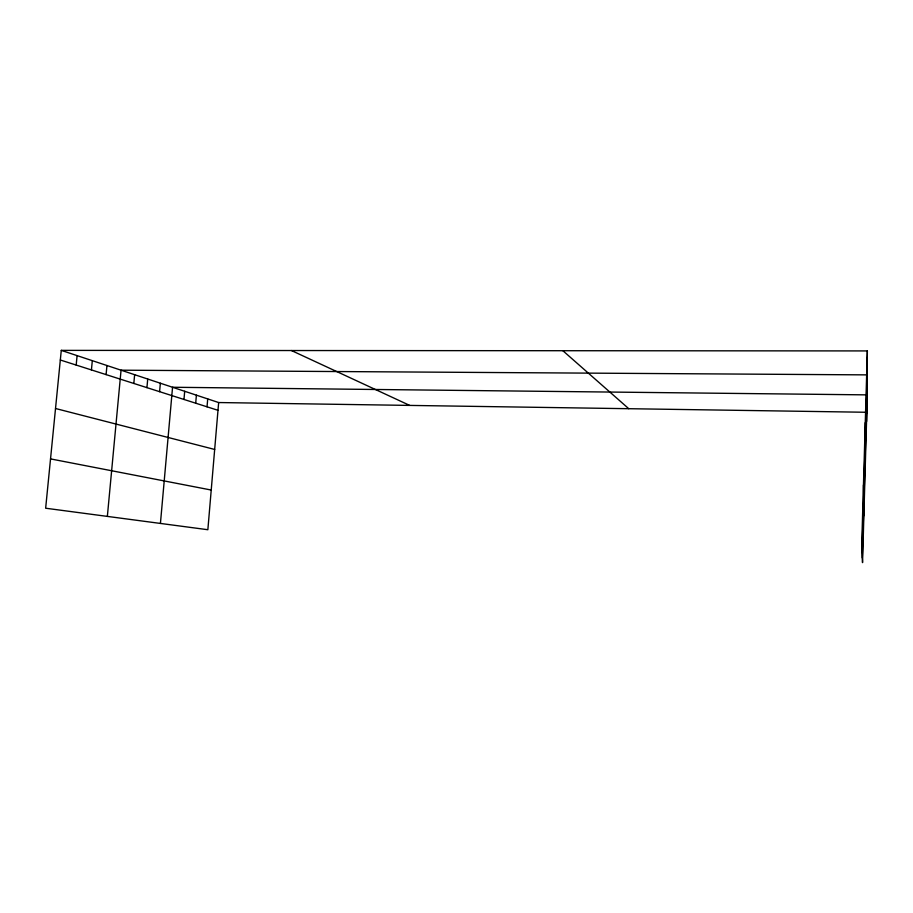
<?xml version="1.0" encoding="UTF-8"?>
<svg xmlns="http://www.w3.org/2000/svg" width="913" height="913" viewBox="0 0 913 913"><rect width="100%" height="100%" fill="white"/><g stroke="black" fill="none" stroke-linecap="round" stroke-linejoin="round"><path stroke-width="1.37" d="M866.62 421.464L867.008 362.792M61.274 350.375L867.35 350.923L866.882 412.277L218.652 402.542L61.274 350.375L45.65 508.221L207.856 529.723L218.652 402.542M867.35 350.923L861.689 546.088L862.534 562.625L866.916 408.191M866.962 368.932L867.304 357.348M866.894 380.367L867.259 363.465M862.02 552.559L867.167 374.878L121.052 370.187L107.357 516.404M866.791 395.671L867.088 385.297M862.294 557.946L867.053 390.182M866.665 413.475L866.973 399.495M207.034 406.821L207.719 398.913M183.97 399.46L184.688 391.278M195.702 403.204L196.398 395.158M160.426 523.434L172.557 387.26L867.019 394.873M146.936 387.637L147.723 379.032M159.592 391.677L160.357 383.22M133.823 383.46L134.633 374.684M106.091 374.604L106.958 365.52M91.426 369.925L92.316 360.669M76.178 365.063L77.103 355.625M50.535 458.897L211.223 490.041M55.522 408.499L214.669 449.447M60.326 360.007L218.002 410.314M291.441 350.535L409.686 405.406M562.876 350.718L628.772 408.704M863.458 484.963L863.892 515.662M865.273 422.639L865.284 467.661"/></g></svg>
